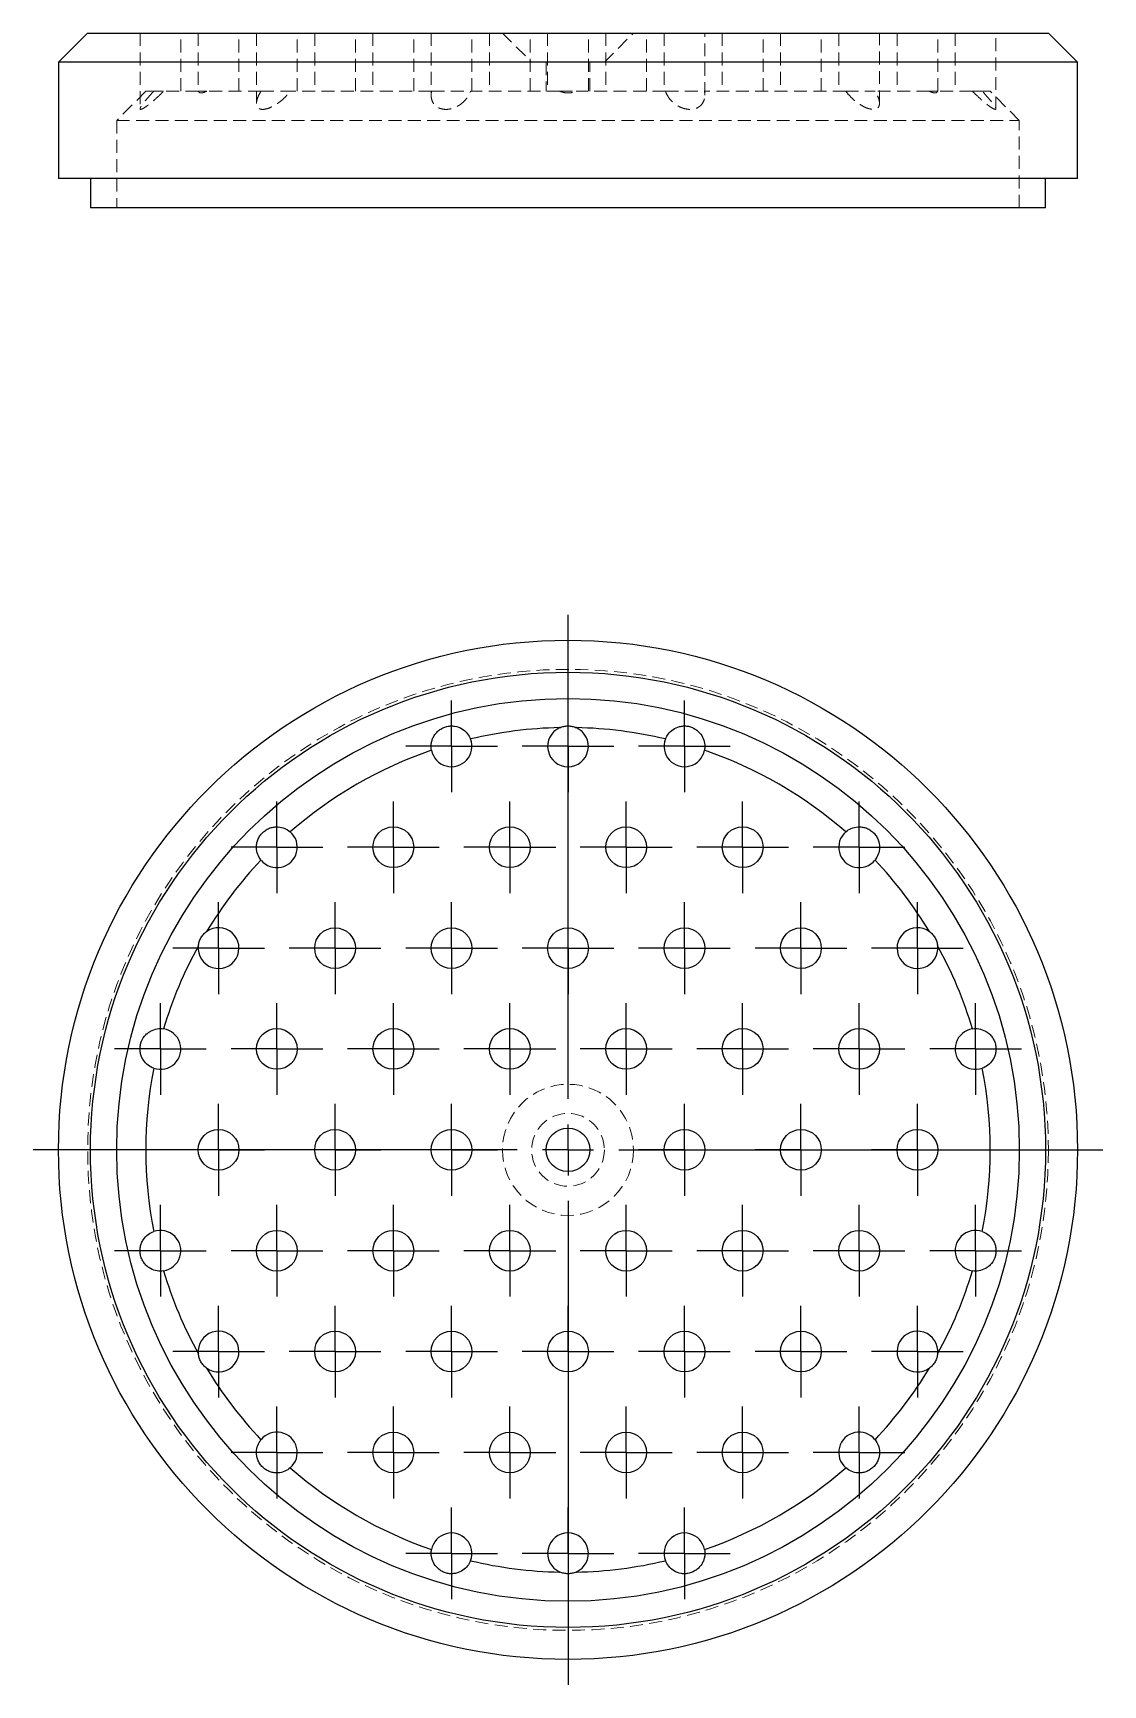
# Model space of a CAD drawing. Header units: millimetres. Extents: x 30 to 232, y 4 to 167.
# Drawn here: x 30.5 to 135.5, y 4.5 to 166.6 of the extents above; entities that cross this region are included whole.
import ezdxf

# ---------------------------------------------------------------- set-up
doc = ezdxf.new("R2010")
doc.units = ezdxf.units.MM
doc.linetypes.add('HIDDEN', pattern=[1.905, 1.27, -0.635])
doc.layers.add('10', color=7, linetype='Continuous')

# ---------------------------------------------------------------- blocks, each defined once
blk = doc.blocks.new('SW_CENTERMARKSYMBOL_0')
at = {"layer": '10', "color": 0}
for p, q in [((0, 5), (0, 52.5)), ((0, 0), (0, 2.5)), ((-5, 0), (-52.5, 0)), ((0, 0), (-2.5, 0)), ((0, 0), (0, -2.5)), ((0, 0), (2.5, 0)), ((5, 0), (52.5, 0)), ((0, -5), (0, -52.5))]:
    blk.add_line(p, q, dxfattribs=at)
blk = doc.blocks.new('SW_CENTERMARKSYMBOL_1')
at = {"layer": '10', "color": 0}
for p, q in [((0, 2.5), (0, 4.5)), ((0, 0), (0, 2.5)), ((-2.5, 0), (-4.5, 0)), ((0, 0), (-2.5, 0)), ((0, 0), (0, -2.5)), ((0, 0), (2.5, 0)), ((2.5, 0), (4.5, 0)), ((0, -2.5), (0, -4.5))]:
    blk.add_line(p, q, dxfattribs=at)
blk = doc.blocks.new('SW_CENTERMARKSYMBOL_2')
at = {"layer": '10', "color": 0}
for p, q in [((0, 2.5), (0, 4.5)), ((0, 0), (0, 2.5)), ((-2.5, 0), (-4.5, 0)), ((0, 0), (-2.5, 0)), ((0, 0), (0, -2.5)), ((0, 0), (2.5, 0)), ((2.5, 0), (4.5, 0)), ((0, -2.5), (0, -4.5))]:
    blk.add_line(p, q, dxfattribs=at)
blk = doc.blocks.new('SW_CENTERMARKSYMBOL_3')
at = {"layer": '10', "color": 0}
for p, q in [((0, 2.5), (0, 4.5)), ((0, 0), (0, 2.5)), ((-2.5, 0), (-4.5, 0)), ((0, 0), (-2.5, 0)), ((0, 0), (0, -2.5)), ((0, 0), (2.5, 0)), ((2.5, 0), (4.5, 0)), ((0, -2.5), (0, -4.5))]:
    blk.add_line(p, q, dxfattribs=at)
blk = doc.blocks.new('SW_CENTERMARKSYMBOL_4')
at = {"layer": '10', "color": 0}
for p, q in [((0, 2.5), (0, 4.5)), ((0, 0), (0, 2.5)), ((-2.5, 0), (-4.5, 0)), ((0, 0), (-2.5, 0)), ((0, 0), (0, -2.5)), ((0, 0), (2.5, 0)), ((2.5, 0), (4.5, 0)), ((0, -2.5), (0, -4.5))]:
    blk.add_line(p, q, dxfattribs=at)
blk = doc.blocks.new('SW_CENTERMARKSYMBOL_5')
at = {"layer": '10', "color": 0}
for p, q in [((0, 2.5), (0, 4.5)), ((0, 0), (0, 2.5)), ((-2.5, 0), (-4.5, 0)), ((0, 0), (-2.5, 0)), ((0, 0), (0, -2.5)), ((0, 0), (2.5, 0)), ((2.5, 0), (4.5, 0)), ((0, -2.5), (0, -4.5))]:
    blk.add_line(p, q, dxfattribs=at)
blk = doc.blocks.new('SW_CENTERMARKSYMBOL_6')
at = {"layer": '10', "color": 0}
for p, q in [((0, 2.5), (0, 4.5)), ((0, 0), (0, 2.5)), ((-2.5, 0), (-4.5, 0)), ((0, 0), (-2.5, 0)), ((0, 0), (0, -2.5)), ((0, 0), (2.5, 0)), ((2.5, 0), (4.5, 0)), ((0, -2.5), (0, -4.5))]:
    blk.add_line(p, q, dxfattribs=at)
blk = doc.blocks.new('SW_CENTERMARKSYMBOL_7')
at = {"layer": '10', "color": 0}
for p, q in [((0, 2.5), (0, 4.5)), ((0, 0), (0, 2.5)), ((-2.5, 0), (-4.5, 0)), ((0, 0), (-2.5, 0)), ((0, 0), (0, -2.5)), ((0, 0), (2.5, 0)), ((2.5, 0), (4.5, 0)), ((0, -2.5), (0, -4.5))]:
    blk.add_line(p, q, dxfattribs=at)
blk = doc.blocks.new('SW_CENTERMARKSYMBOL_8')
at = {"layer": '10', "color": 0}
for p, q in [((0, 2.5), (0, 4.5)), ((0, 0), (0, 2.5)), ((-2.5, 0), (-4.5, 0)), ((0, 0), (-2.5, 0)), ((0, 0), (0, -2.5)), ((0, 0), (2.5, 0)), ((2.5, 0), (4.5, 0)), ((0, -2.5), (0, -4.5))]:
    blk.add_line(p, q, dxfattribs=at)
blk = doc.blocks.new('SW_CENTERMARKSYMBOL_9')
at = {"layer": '10', "color": 0}
for p, q in [((0, 2.5), (0, 4.5)), ((0, 0), (0, 2.5)), ((-2.5, 0), (-4.5, 0)), ((0, 0), (-2.5, 0)), ((0, 0), (0, -2.5)), ((0, 0), (2.5, 0)), ((2.5, 0), (4.5, 0)), ((0, -2.5), (0, -4.5))]:
    blk.add_line(p, q, dxfattribs=at)
blk = doc.blocks.new('SW_CENTERMARKSYMBOL_10')
at = {"layer": '10', "color": 0}
for p, q in [((0, 2.5), (0, 4.5)), ((0, 0), (0, 2.5)), ((-2.5, 0), (-4.5, 0)), ((0, 0), (-2.5, 0)), ((0, 0), (0, -2.5)), ((0, 0), (2.5, 0)), ((2.5, 0), (4.5, 0)), ((0, -2.5), (0, -4.5))]:
    blk.add_line(p, q, dxfattribs=at)
blk = doc.blocks.new('SW_CENTERMARKSYMBOL_11')
at = {"layer": '10', "color": 0}
for p, q in [((0, 2.5), (0, 4.5)), ((0, 0), (0, 2.5)), ((-2.5, 0), (-4.5, 0)), ((0, 0), (-2.5, 0)), ((0, 0), (0, -2.5)), ((0, 0), (2.5, 0)), ((2.5, 0), (4.5, 0)), ((0, -2.5), (0, -4.5))]:
    blk.add_line(p, q, dxfattribs=at)
blk = doc.blocks.new('SW_CENTERMARKSYMBOL_12')
at = {"layer": '10', "color": 0}
for p, q in [((0, 2.5), (0, 4.5)), ((0, 0), (0, 2.5)), ((-2.5, 0), (-4.5, 0)), ((0, 0), (-2.5, 0)), ((0, 0), (0, -2.5)), ((0, 0), (2.5, 0)), ((2.5, 0), (4.5, 0)), ((0, -2.5), (0, -4.5))]:
    blk.add_line(p, q, dxfattribs=at)
blk = doc.blocks.new('SW_CENTERMARKSYMBOL_13')
at = {"layer": '10', "color": 0}
for p, q in [((0, 2.5), (0, 4.5)), ((0, 0), (0, 2.5)), ((-2.5, 0), (-4.5, 0)), ((0, 0), (-2.5, 0)), ((0, 0), (0, -2.5)), ((0, 0), (2.5, 0)), ((2.5, 0), (4.5, 0)), ((0, -2.5), (0, -4.5))]:
    blk.add_line(p, q, dxfattribs=at)
blk = doc.blocks.new('SW_CENTERMARKSYMBOL_14')
at = {"layer": '10', "color": 0}
for p, q in [((0, 2.5), (0, 4.5)), ((0, 0), (0, 2.5)), ((-2.5, 0), (-4.5, 0)), ((0, 0), (-2.5, 0)), ((0, 0), (0, -2.5)), ((0, 0), (2.5, 0)), ((2.5, 0), (4.5, 0)), ((0, -2.5), (0, -4.5))]:
    blk.add_line(p, q, dxfattribs=at)
blk = doc.blocks.new('SW_CENTERMARKSYMBOL_15')
at = {"layer": '10', "color": 0}
for p, q in [((0, 2.5), (0, 4.5)), ((0, 0), (0, 2.5)), ((-2.5, 0), (-4.5, 0)), ((0, 0), (-2.5, 0)), ((0, 0), (0, -2.5)), ((0, 0), (2.5, 0)), ((2.5, 0), (4.5, 0)), ((0, -2.5), (0, -4.5))]:
    blk.add_line(p, q, dxfattribs=at)
blk = doc.blocks.new('SW_CENTERMARKSYMBOL_16')
at = {"layer": '10', "color": 0}
for p, q in [((0, 2.5), (0, 4.5)), ((0, 0), (0, 2.5)), ((-2.5, 0), (-4.5, 0)), ((0, 0), (-2.5, 0)), ((0, 0), (0, -2.5)), ((0, 0), (2.5, 0)), ((2.5, 0), (4.5, 0)), ((0, -2.5), (0, -4.5))]:
    blk.add_line(p, q, dxfattribs=at)
blk = doc.blocks.new('SW_CENTERMARKSYMBOL_17')
at = {"layer": '10', "color": 0}
for p, q in [((0, 2.5), (0, 4.5)), ((0, 0), (0, 2.5)), ((-2.5, 0), (-4.5, 0)), ((0, 0), (-2.5, 0)), ((0, 0), (0, -2.5)), ((0, 0), (2.5, 0)), ((2.5, 0), (4.5, 0)), ((0, -2.5), (0, -4.5))]:
    blk.add_line(p, q, dxfattribs=at)
blk = doc.blocks.new('SW_CENTERMARKSYMBOL_18')
at = {"layer": '10', "color": 0}
for p, q in [((0, 2.5), (0, 4.5)), ((0, 0), (0, 2.5)), ((-2.5, 0), (-4.5, 0)), ((0, 0), (-2.5, 0)), ((0, 0), (0, -2.5)), ((0, 0), (2.5, 0)), ((2.5, 0), (4.5, 0)), ((0, -2.5), (0, -4.5))]:
    blk.add_line(p, q, dxfattribs=at)
blk = doc.blocks.new('SW_CENTERMARKSYMBOL_19')
at = {"layer": '10', "color": 0}
for p, q in [((0, 2.5), (0, 4.5)), ((0, 0), (0, 2.5)), ((-2.5, 0), (-4.5, 0)), ((0, 0), (-2.5, 0)), ((0, 0), (0, -2.5)), ((0, 0), (2.5, 0)), ((2.5, 0), (4.5, 0)), ((0, -2.5), (0, -4.5))]:
    blk.add_line(p, q, dxfattribs=at)
blk = doc.blocks.new('SW_CENTERMARKSYMBOL_20')
at = {"layer": '10', "color": 0}
for p, q in [((0, 2.5), (0, 4.5)), ((0, 0), (0, 2.5)), ((-2.5, 0), (-4.5, 0)), ((0, 0), (-2.5, 0)), ((0, 0), (0, -2.5)), ((0, 0), (2.5, 0)), ((2.5, 0), (4.5, 0)), ((0, -2.5), (0, -4.5))]:
    blk.add_line(p, q, dxfattribs=at)
blk = doc.blocks.new('SW_CENTERMARKSYMBOL_21')
at = {"layer": '10', "color": 0}
for p, q in [((0, 2.5), (0, 4.5)), ((0, 0), (0, 2.5)), ((-2.5, 0), (-4.5, 0)), ((0, 0), (-2.5, 0)), ((0, 0), (0, -2.5)), ((0, 0), (2.5, 0)), ((2.5, 0), (4.5, 0)), ((0, -2.5), (0, -4.5))]:
    blk.add_line(p, q, dxfattribs=at)
blk = doc.blocks.new('SW_CENTERMARKSYMBOL_22')
at = {"layer": '10', "color": 0}
for p, q in [((0, 2.5), (0, 4.5)), ((0, 0), (0, 2.5)), ((-2.5, 0), (-4.5, 0)), ((0, 0), (-2.5, 0)), ((0, 0), (0, -2.5)), ((0, 0), (2.5, 0)), ((2.5, 0), (4.5, 0)), ((0, -2.5), (0, -4.5))]:
    blk.add_line(p, q, dxfattribs=at)
blk = doc.blocks.new('SW_CENTERMARKSYMBOL_23')
at = {"layer": '10', "color": 0}
for p, q in [((0, 2.5), (0, 4.5)), ((0, 0), (0, 2.5)), ((-2.5, 0), (-4.5, 0)), ((0, 0), (-2.5, 0)), ((0, 0), (0, -2.5)), ((0, 0), (2.5, 0)), ((2.5, 0), (4.5, 0)), ((0, -2.5), (0, -4.5))]:
    blk.add_line(p, q, dxfattribs=at)
blk = doc.blocks.new('SW_CENTERMARKSYMBOL_24')
at = {"layer": '10', "color": 0}
for p, q in [((0, 2.5), (0, 4.5)), ((0, 0), (0, 2.5)), ((-2.5, 0), (-4.5, 0)), ((0, 0), (-2.5, 0)), ((0, 0), (0, -2.5)), ((0, 0), (2.5, 0)), ((2.5, 0), (4.5, 0)), ((0, -2.5), (0, -4.5))]:
    blk.add_line(p, q, dxfattribs=at)
blk = doc.blocks.new('SW_CENTERMARKSYMBOL_25')
at = {"layer": '10', "color": 0}
for p, q in [((0, 2.5), (0, 4.5)), ((0, 0), (0, 2.5)), ((-2.5, 0), (-4.5, 0)), ((0, 0), (-2.5, 0)), ((0, 0), (0, -2.5)), ((0, 0), (2.5, 0)), ((2.5, 0), (4.5, 0)), ((0, -2.5), (0, -4.5))]:
    blk.add_line(p, q, dxfattribs=at)
blk = doc.blocks.new('SW_CENTERMARKSYMBOL_26')
at = {"layer": '10', "color": 0}
for p, q in [((0, 2.5), (0, 4.5)), ((0, 0), (0, 2.5)), ((-2.5, 0), (-4.5, 0)), ((0, 0), (-2.5, 0)), ((0, 0), (0, -2.5)), ((0, 0), (2.5, 0)), ((2.5, 0), (4.5, 0)), ((0, -2.5), (0, -4.5))]:
    blk.add_line(p, q, dxfattribs=at)
blk = doc.blocks.new('SW_CENTERMARKSYMBOL_27')
at = {"layer": '10', "color": 0}
for p, q in [((0, 2.5), (0, 4.5)), ((0, 0), (0, 2.5)), ((-2.5, 0), (-4.5, 0)), ((0, 0), (-2.5, 0)), ((0, 0), (0, -2.5)), ((0, 0), (2.5, 0)), ((2.5, 0), (4.5, 0)), ((0, -2.5), (0, -4.5))]:
    blk.add_line(p, q, dxfattribs=at)
blk = doc.blocks.new('SW_CENTERMARKSYMBOL_28')
at = {"layer": '10', "color": 0}
for p, q in [((0, 2.5), (0, 4.5)), ((0, 0), (0, 2.5)), ((-2.5, 0), (-4.5, 0)), ((0, 0), (-2.5, 0)), ((0, 0), (0, -2.5)), ((0, 0), (2.5, 0)), ((2.5, 0), (4.5, 0)), ((0, -2.5), (0, -4.5))]:
    blk.add_line(p, q, dxfattribs=at)
blk = doc.blocks.new('SW_CENTERMARKSYMBOL_29')
at = {"layer": '10', "color": 0}
for p, q in [((0, 2.5), (0, 4.5)), ((0, 0), (0, 2.5)), ((-2.5, 0), (-4.5, 0)), ((0, 0), (-2.5, 0)), ((0, 0), (0, -2.5)), ((0, 0), (2.5, 0)), ((2.5, 0), (4.5, 0)), ((0, -2.5), (0, -4.5))]:
    blk.add_line(p, q, dxfattribs=at)
blk = doc.blocks.new('SW_CENTERMARKSYMBOL_30')
at = {"layer": '10', "color": 0}
for p, q in [((0, 2.5), (0, 4.5)), ((0, 0), (0, 2.5)), ((-2.5, 0), (-4.5, 0)), ((0, 0), (-2.5, 0)), ((0, 0), (0, -2.5)), ((0, 0), (2.5, 0)), ((2.5, 0), (4.5, 0)), ((0, -2.5), (0, -4.5))]:
    blk.add_line(p, q, dxfattribs=at)
blk = doc.blocks.new('SW_CENTERMARKSYMBOL_31')
at = {"layer": '10', "color": 0}
for p, q in [((0, 2.5), (0, 4.5)), ((0, 0), (0, 2.5)), ((-2.5, 0), (-4.5, 0)), ((0, 0), (-2.5, 0)), ((0, 0), (0, -2.5)), ((0, 0), (2.5, 0)), ((2.5, 0), (4.5, 0)), ((0, -2.5), (0, -4.5))]:
    blk.add_line(p, q, dxfattribs=at)
blk = doc.blocks.new('SW_CENTERMARKSYMBOL_32')
at = {"layer": '10', "color": 0}
for p, q in [((0, 2.5), (0, 4.5)), ((0, 0), (0, 2.5)), ((-2.5, 0), (-4.5, 0)), ((0, 0), (-2.5, 0)), ((0, 0), (0, -2.5)), ((0, 0), (2.5, 0)), ((2.5, 0), (4.5, 0)), ((0, -2.5), (0, -4.5))]:
    blk.add_line(p, q, dxfattribs=at)
blk = doc.blocks.new('SW_CENTERMARKSYMBOL_33')
at = {"layer": '10', "color": 0}
for p, q in [((0, 2.5), (0, 4.5)), ((0, 0), (0, 2.5)), ((-2.5, 0), (-4.5, 0)), ((0, 0), (-2.5, 0)), ((0, 0), (0, -2.5)), ((0, 0), (2.5, 0)), ((2.5, 0), (4.5, 0)), ((0, -2.5), (0, -4.5))]:
    blk.add_line(p, q, dxfattribs=at)
blk = doc.blocks.new('SW_CENTERMARKSYMBOL_34')
at = {"layer": '10', "color": 0}
for p, q in [((0, 2.5), (0, 4.5)), ((0, 0), (0, 2.5)), ((-2.5, 0), (-4.5, 0)), ((0, 0), (-2.5, 0)), ((0, 0), (0, -2.5)), ((0, 0), (2.5, 0)), ((2.5, 0), (4.5, 0)), ((0, -2.5), (0, -4.5))]:
    blk.add_line(p, q, dxfattribs=at)
blk = doc.blocks.new('SW_CENTERMARKSYMBOL_35')
at = {"layer": '10', "color": 0}
for p, q in [((0, 2.5), (0, 4.5)), ((0, 0), (0, 2.5)), ((-2.5, 0), (-4.5, 0)), ((0, 0), (-2.5, 0)), ((0, 0), (0, -2.5)), ((0, 0), (2.5, 0)), ((2.5, 0), (4.5, 0)), ((0, -2.5), (0, -4.5))]:
    blk.add_line(p, q, dxfattribs=at)
blk = doc.blocks.new('SW_CENTERMARKSYMBOL_36')
at = {"layer": '10', "color": 0}
for p, q in [((0, 2.5), (0, 4.5)), ((0, 0), (0, 2.5)), ((-2.5, 0), (-4.5, 0)), ((0, 0), (-2.5, 0)), ((0, 0), (0, -2.5)), ((0, 0), (2.5, 0)), ((2.5, 0), (4.5, 0)), ((0, -2.5), (0, -4.5))]:
    blk.add_line(p, q, dxfattribs=at)
blk = doc.blocks.new('SW_CENTERMARKSYMBOL_37')
at = {"layer": '10', "color": 0}
for p, q in [((0, 2.5), (0, 4.5)), ((0, 0), (0, 2.5)), ((-2.5, 0), (-4.5, 0)), ((0, 0), (-2.5, 0)), ((0, 0), (0, -2.5)), ((0, 0), (2.5, 0)), ((2.5, 0), (4.5, 0)), ((0, -2.5), (0, -4.5))]:
    blk.add_line(p, q, dxfattribs=at)
blk = doc.blocks.new('SW_CENTERMARKSYMBOL_38')
at = {"layer": '10', "color": 0}
for p, q in [((0, 2.5), (0, 4.5)), ((0, 0), (0, 2.5)), ((-2.5, 0), (-4.5, 0)), ((0, 0), (-2.5, 0)), ((0, 0), (0, -2.5)), ((0, 0), (2.5, 0)), ((2.5, 0), (4.5, 0)), ((0, -2.5), (0, -4.5))]:
    blk.add_line(p, q, dxfattribs=at)
blk = doc.blocks.new('SW_CENTERMARKSYMBOL_39')
at = {"layer": '10', "color": 0}
for p, q in [((0, 2.5), (0, 4.5)), ((0, 0), (0, 2.5)), ((-2.5, 0), (-4.5, 0)), ((0, 0), (-2.5, 0)), ((0, 0), (0, -2.5)), ((0, 0), (2.5, 0)), ((2.5, 0), (4.5, 0)), ((0, -2.5), (0, -4.5))]:
    blk.add_line(p, q, dxfattribs=at)
blk = doc.blocks.new('SW_CENTERMARKSYMBOL_40')
at = {"layer": '10', "color": 0}
for p, q in [((0, 2.5), (0, 4.5)), ((0, 0), (0, 2.5)), ((-2.5, 0), (-4.5, 0)), ((0, 0), (-2.5, 0)), ((0, 0), (0, -2.5)), ((0, 0), (2.5, 0)), ((2.5, 0), (4.5, 0)), ((0, -2.5), (0, -4.5))]:
    blk.add_line(p, q, dxfattribs=at)
blk = doc.blocks.new('SW_CENTERMARKSYMBOL_41')
at = {"layer": '10', "color": 0}
for p, q in [((0, 2.5), (0, 4.5)), ((0, 0), (0, 2.5)), ((-2.5, 0), (-4.5, 0)), ((0, 0), (-2.5, 0)), ((0, 0), (0, -2.5)), ((0, 0), (2.5, 0)), ((2.5, 0), (4.5, 0)), ((0, -2.5), (0, -4.5))]:
    blk.add_line(p, q, dxfattribs=at)
blk = doc.blocks.new('SW_CENTERMARKSYMBOL_42')
at = {"layer": '10', "color": 0}
for p, q in [((0, 2.5), (0, 4.5)), ((0, 0), (0, 2.5)), ((-2.5, 0), (-4.5, 0)), ((0, 0), (-2.5, 0)), ((0, 0), (0, -2.5)), ((0, 0), (2.5, 0)), ((2.5, 0), (4.5, 0)), ((0, -2.5), (0, -4.5))]:
    blk.add_line(p, q, dxfattribs=at)
blk = doc.blocks.new('SW_CENTERMARKSYMBOL_43')
at = {"layer": '10', "color": 0}
for p, q in [((0, 2.5), (0, 4.5)), ((0, 0), (0, 2.5)), ((-2.5, 0), (-4.5, 0)), ((0, 0), (-2.5, 0)), ((0, 0), (0, -2.5)), ((0, 0), (2.5, 0)), ((2.5, 0), (4.5, 0)), ((0, -2.5), (0, -4.5))]:
    blk.add_line(p, q, dxfattribs=at)
blk = doc.blocks.new('SW_CENTERMARKSYMBOL_44')
at = {"layer": '10', "color": 0}
for p, q in [((0, 2.5), (0, 4.5)), ((0, 0), (0, 2.5)), ((-2.5, 0), (-4.5, 0)), ((0, 0), (-2.5, 0)), ((0, 0), (0, -2.5)), ((0, 0), (2.5, 0)), ((2.5, 0), (4.5, 0)), ((0, -2.5), (0, -4.5))]:
    blk.add_line(p, q, dxfattribs=at)
blk = doc.blocks.new('SW_CENTERMARKSYMBOL_45')
at = {"layer": '10', "color": 0}
for p, q in [((0, 2.5), (0, 4.5)), ((0, 0), (0, 2.5)), ((-2.5, 0), (-4.5, 0)), ((0, 0), (-2.5, 0)), ((0, 0), (0, -2.5)), ((0, 0), (2.5, 0)), ((2.5, 0), (4.5, 0)), ((0, -2.5), (0, -4.5))]:
    blk.add_line(p, q, dxfattribs=at)
blk = doc.blocks.new('SW_CENTERMARKSYMBOL_46')
at = {"layer": '10', "color": 0}
for p, q in [((0, 2.5), (0, 4.5)), ((0, 0), (0, 2.5)), ((-2.5, 0), (-4.5, 0)), ((0, 0), (-2.5, 0)), ((0, 0), (0, -2.5)), ((0, 0), (2.5, 0)), ((2.5, 0), (4.5, 0)), ((0, -2.5), (0, -4.5))]:
    blk.add_line(p, q, dxfattribs=at)
blk = doc.blocks.new('SW_CENTERMARKSYMBOL_47')
at = {"layer": '10', "color": 0}
for p, q in [((0, 2.5), (0, 4.5)), ((0, 0), (0, 2.5)), ((-2.5, 0), (-4.5, 0)), ((0, 0), (-2.5, 0)), ((0, 0), (0, -2.5)), ((0, 0), (2.5, 0)), ((2.5, 0), (4.5, 0)), ((0, -2.5), (0, -4.5))]:
    blk.add_line(p, q, dxfattribs=at)
blk = doc.blocks.new('SW_CENTERMARKSYMBOL_48')
at = {"layer": '10', "color": 0}
for p, q in [((0, 2.5), (0, 4.5)), ((0, 0), (0, 2.5)), ((-2.5, 0), (-4.5, 0)), ((0, 0), (-2.5, 0)), ((0, 0), (0, -2.5)), ((0, 0), (2.5, 0)), ((2.5, 0), (4.5, 0)), ((0, -2.5), (0, -4.5))]:
    blk.add_line(p, q, dxfattribs=at)
blk = doc.blocks.new('SW_CENTERMARKSYMBOL_49')
at = {"layer": '10', "color": 0}
for p, q in [((0, 2.5), (0, 4.5)), ((0, 0), (0, 2.5)), ((-2.5, 0), (-4.5, 0)), ((0, 0), (-2.5, 0)), ((0, 0), (0, -2.5)), ((0, 0), (2.5, 0)), ((2.5, 0), (4.5, 0)), ((0, -2.5), (0, -4.5))]:
    blk.add_line(p, q, dxfattribs=at)
blk = doc.blocks.new('SW_CENTERMARKSYMBOL_50')
at = {"layer": '10', "color": 0}
for p, q in [((0, 2.5), (0, 4.5)), ((0, 0), (0, 2.5)), ((-2.5, 0), (-4.5, 0)), ((0, 0), (-2.5, 0)), ((0, 0), (0, -2.5)), ((0, 0), (2.5, 0)), ((2.5, 0), (4.5, 0)), ((0, -2.5), (0, -4.5))]:
    blk.add_line(p, q, dxfattribs=at)
blk = doc.blocks.new('SW_CENTERMARKSYMBOL_51')
at = {"layer": '10', "color": 0}
for p, q in [((0, 2.5), (0, 4.5)), ((0, 0), (0, 2.5)), ((-2.5, 0), (-4.5, 0)), ((0, 0), (-2.5, 0)), ((0, 0), (0, -2.5)), ((0, 0), (2.5, 0)), ((2.5, 0), (4.5, 0)), ((0, -2.5), (0, -4.5))]:
    blk.add_line(p, q, dxfattribs=at)
blk = doc.blocks.new('SW_CENTERMARKSYMBOL_52')
at = {"layer": '10', "color": 0}
for p, q in [((0, 2.5), (0, 4.5)), ((0, 0), (0, 2.5)), ((-2.5, 0), (-4.5, 0)), ((0, 0), (-2.5, 0)), ((0, 0), (0, -2.5)), ((0, 0), (2.5, 0)), ((2.5, 0), (4.5, 0)), ((0, -2.5), (0, -4.5))]:
    blk.add_line(p, q, dxfattribs=at)
blk = doc.blocks.new('SW_CENTERMARKSYMBOL_53')
at = {"layer": '10', "color": 0}
for p, q in [((0, 2.5), (0, 4.5)), ((0, 0), (0, 2.5)), ((-2.5, 0), (-4.5, 0)), ((0, 0), (-2.5, 0)), ((0, 0), (0, -2.5)), ((0, 0), (2.5, 0)), ((2.5, 0), (4.5, 0)), ((0, -2.5), (0, -4.5))]:
    blk.add_line(p, q, dxfattribs=at)
blk = doc.blocks.new('SW_CENTERMARKSYMBOL_54')
at = {"layer": '10', "color": 0}
for p, q in [((0, 2.5), (0, 4.5)), ((0, 0), (0, 2.5)), ((-2.5, 0), (-4.5, 0)), ((0, 0), (-2.5, 0)), ((0, 0), (0, -2.5)), ((0, 0), (2.5, 0)), ((2.5, 0), (4.5, 0)), ((0, -2.5), (0, -4.5))]:
    blk.add_line(p, q, dxfattribs=at)

msp = doc.modelspace()

# ---------------------------------------------------------------- linework, layer by layer
at = {"color": 7, "linetype": 'Continuous', "lineweight": 25}
for p, q in [((35.86, 166.57), (33, 163.71)), ((35.86, 166.57), (130.14, 166.57)), ((133, 163.71), (130.14, 166.57)), ((33, 163.71), (33, 152.29)), ((133, 163.71), (33, 163.71)), ((133, 152.29), (133, 163.71)), ((133, 152.29), (33, 152.29)), ((36.14, 152.29), (36.14, 149.43)), ((129.86, 149.43), (129.86, 152.29)), ((129.86, 149.43), (36.14, 149.43))]:
    msp.add_line(p, q, dxfattribs=at)
at = {"color": 7, "linetype": 'HIDDEN', "lineweight": 18}
for p, q in [((41, 166.57), (41, 159.08)), ((45, 160.86), (45, 166.57)), ((46.71, 166.57), (46.71, 160.86)), ((50.71, 160.86), (50.71, 166.57)), ((52.43, 166.57), (52.43, 159.67)), ((56.43, 160.86), (56.43, 166.57)), ((58.14, 166.57), (58.14, 160.86)), ((62.14, 160.86), (62.14, 166.57)), ((63.86, 166.57), (63.86, 160.86)), ((67.86, 160.86), (67.86, 166.57)), ((69.57, 166.57), (69.57, 160.48)), ((73.57, 160.86), (73.57, 166.57)), ((75.29, 166.57), (75.29, 160.86)), ((76.57, 166.57), (79.43, 163.71)), ((79.29, 160.86), (79.29, 166.57)), ((81, 166.57), (81, 160.86)), ((85, 160.86), (85, 166.57)), ((86.57, 163.71), (89.43, 166.57)), ((86.71, 166.57), (86.71, 160.86)), ((90.71, 160.86), (90.71, 166.57)), ((92.43, 166.57), (92.43, 160.86)), ((96.43, 160.48), (96.43, 166.57)), ((98.14, 166.57), (98.14, 160.86)), ((102.14, 160.86), (102.14, 166.57)), ((103.86, 166.57), (103.86, 160.86)), ((107.86, 160.86), (107.86, 166.57)), ((109.57, 166.57), (109.57, 160.86)), ((113.57, 159.67), (113.57, 166.57)), ((115.29, 166.57), (115.29, 160.86)), ((119.29, 160.86), (119.29, 166.57)), ((121, 166.57), (121, 160.86)), ((125, 159.08), (125, 166.57)), ((80.86, 163.71), (80.86, 160.86)), ((85.14, 160.86), (85.14, 163.71)), ((41.57, 160.86), (38.71, 158)), ((42.35, 160.86), (41.57, 160.86)), ((42.35, 160.86), (43.31, 160.86)), ((46.73, 160.86), (43.31, 160.86)), ((46.73, 160.86), (47.51, 160.86)), ((52.87, 160.86), (47.53, 160.86)), ((52.87, 160.86), (55.74, 160.86)), ((69.61, 160.86), (55.74, 160.86)), ((69.61, 160.86), (73.44, 160.86)), ((82.2, 160.86), (73.44, 160.86)), ((82.18, 160.86), (83.81, 160.86)), ((92.56, 160.86), (83.8, 160.86)), ((92.56, 160.86), (96.39, 160.86)), ((110.26, 160.86), (96.39, 160.86)), ((110.24, 160.86), (113.13, 160.86)), ((118.47, 160.86), (113.13, 160.86)), ((118.47, 160.86), (119.27, 160.86)), ((122.69, 160.86), (119.27, 160.86)), ((122.69, 160.86), (123.65, 160.86)), ((124.43, 160.86), (123.65, 160.86)), ((127.29, 158), (124.43, 160.86)), ((38.71, 158), (127.29, 158)), ((38.71, 158), (38.71, 149.43)), ((127.29, 149.43), (127.29, 158))]:
    msp.add_line(p, q, dxfattribs=at)
at = {"color": 7, "linetype": 'Continuous', "lineweight": 25}
for centre, radius in [((83, 57), 50), ((83, 57), 46.86), ((83, 57), 44.29), ((65.86, 86.69), 2), ((77.29, 86.69), 2), ((88.71, 86.69), 2), ((100.14, 86.69), 2), ((60.14, 76.79), 2), ((71.57, 76.79), 2), ((83, 76.79), 2), ((94.43, 76.79), 2), ((105.86, 76.79), 2), ((54.43, 66.9), 2), ((65.86, 66.9), 2), ((77.29, 66.9), 2), ((88.71, 66.9), 2), ((100.14, 66.9), 2), ((111.57, 66.9), 2), ((48.71, 57), 2), ((60.14, 57), 2), ((71.57, 57), 2), ((83, 57), 2.14), ((94.43, 57), 2), ((105.86, 57), 2), ((117.29, 57), 2), ((54.43, 47.1), 2), ((65.86, 47.1), 2), ((77.29, 47.1), 2), ((88.71, 47.1), 2), ((100.14, 47.1), 2), ((111.57, 47.1), 2), ((60.14, 37.21), 2), ((71.57, 37.21), 2), ((83, 37.21), 2), ((94.43, 37.21), 2), ((105.86, 37.21), 2), ((65.86, 27.31), 2), ((77.29, 27.31), 2), ((88.71, 27.31), 2), ((100.14, 27.31), 2)]:
    msp.add_circle(centre, radius, dxfattribs=at)
at = {"color": 7, "linetype": 'HIDDEN', "lineweight": 18}
for radius in [47.14, 6.43, 3.57]:
    msp.add_circle((83, 57), radius, dxfattribs=at)
at = {"color": 7, "linetype": 'Continuous', "lineweight": 25}
for centre, radius, start, end in [((71.57, 96.59), 2, 191.1015, 21.1028), ((83, 57), 41.43, 91.1128, 103.3456), ((83, 96.59), 2, 113.7214, 66.2786), ((83, 57), 41.43, 76.6544, 88.8872), ((94.43, 96.59), 2, 158.8972, 348.8985), ((83, 57), 41.43, 108.8587, 131.1413), ((83, 57), 41.43, 48.8587, 71.1413), ((54.43, 86.69), 2, 218.8972, 48.8985), ((111.57, 86.69), 2, 131.1015, 321.1028), ((83, 57), 41.43, 136.6544, 148.8872), ((83, 57), 41.43, 31.1128, 43.3456), ((48.71, 76.79), 2, 173.7214, 126.2786), ((117.29, 76.79), 2, 53.7214, 6.2786), ((83, 57), 41.43, 151.1128, 163.3456), ((83, 57), 41.43, 16.6544, 28.8872), ((43, 66.9), 2, 251.1015, 81.1028), ((123, 66.9), 2, 98.8972, 288.8985), ((83, 57), 41.43, 168.8587, 191.1413), ((83, 57), 41.43, 348.8587, 11.1413), ((43, 47.1), 2, 278.8972, 108.8985), ((123, 47.1), 2, 71.1015, 261.1028), ((83, 57), 41.43, 196.6544, 208.8872), ((83, 57), 41.43, 331.1128, 343.3456), ((48.71, 37.21), 2, 233.7214, 186.2786), ((117.29, 37.21), 2, 353.7214, 306.2786), ((83, 57), 41.43, 211.1128, 223.3456), ((83, 57), 41.43, 316.6544, 328.8872), ((54.43, 27.31), 2, 311.1015, 141.1028), ((111.57, 27.31), 2, 38.8972, 228.8985), ((83, 57), 41.43, 228.8587, 251.1413), ((83, 57), 41.43, 288.8587, 311.1413), ((71.57, 17.41), 2, 338.8972, 168.8985), ((83, 17.41), 2, 293.7214, 246.2786), ((94.43, 17.41), 2, 11.1015, 201.1028), ((83, 57), 41.43, 256.6544, 268.8872), ((83, 57), 41.43, 271.1128, 283.3456)]:
    msp.add_arc(centre, radius, start, end, dxfattribs=at)
at = {"color": 7, "linetype": 'HIDDEN', "lineweight": 18}
for points, knots in [([(42.35, 160.86), (42.15, 160.65), (41.97, 160.45), (41.62, 160.05), (41.46, 159.86), (41.26, 159.61), (41.2, 159.52), (41.1, 159.38), (41.06, 159.31), (41.01, 159.2), (41, 159.16), (41, 159.1), (41.02, 159.08), (41.13, 159.08), (41.27, 159.14), (41.52, 159.31), (41.62, 159.38), (41.82, 159.52), (41.92, 159.6), (42.24, 159.86), (42.45, 160.05), (42.89, 160.44), (43.1, 160.65), (43.31, 160.86)], [0, 0, 0, 0, 0.125, 0.125, 0.25, 0.25, 0.3125, 0.3125, 0.375, 0.375, 0.4375, 0.4375, 0.5, 0.5, 0.625, 0.625, 0.6875, 0.6875, 0.75, 0.75, 0.875, 0.875, 1, 1, 1, 1]), ([(46.73, 160.86), (46.74, 160.81), (46.77, 160.77), (46.85, 160.71), (46.91, 160.7), (47.05, 160.7), (47.14, 160.71), (47.32, 160.77), (47.42, 160.81), (47.53, 160.86)], [0, 0, 0, 0, 0.25, 0.25, 0.5, 0.5, 0.75, 0.75, 1, 1, 1, 1]), ([(52.87, 160.86), (52.74, 160.65), (52.63, 160.45), (52.48, 160.05), (52.43, 159.86), (52.43, 159.6), (52.44, 159.52), (52.48, 159.38), (52.52, 159.31), (52.61, 159.2), (52.68, 159.16), (52.84, 159.1), (52.93, 159.08), (53.15, 159.08), (53.27, 159.1), (53.51, 159.16), (53.64, 159.2), (53.9, 159.31), (54.03, 159.38), (54.29, 159.52), (54.41, 159.6), (54.78, 159.86), (55, 160.05), (55.4, 160.44), (55.58, 160.65), (55.74, 160.86)], [0, 0, 0, 0, 0.125, 0.125, 0.25, 0.25, 0.3125, 0.3125, 0.375, 0.375, 0.4375, 0.4375, 0.5, 0.5, 0.5625, 0.5625, 0.625, 0.625, 0.6875, 0.6875, 0.75, 0.75, 0.875, 0.875, 1, 1, 1, 1]), ([(69.61, 160.86), (69.57, 160.65), (69.56, 160.44), (69.6, 160.15), (69.62, 160.05), (69.69, 159.86), (69.73, 159.77), (69.84, 159.6), (69.91, 159.52), (70.07, 159.38), (70.16, 159.31), (70.37, 159.2), (70.48, 159.16), (70.74, 159.1), (70.87, 159.08), (71.16, 159.08), (71.3, 159.09), (71.59, 159.16), (71.74, 159.2), (72.15, 159.37), (72.39, 159.52), (72.8, 159.86), (72.97, 160.05), (73.26, 160.44), (73.36, 160.65), (73.44, 160.86)], [0, 0, 0, 0, 0.125, 0.125, 0.1875, 0.1875, 0.25, 0.25, 0.3125, 0.3125, 0.375, 0.375, 0.4375, 0.4375, 0.5, 0.5, 0.5625, 0.5625, 0.625, 0.625, 0.75, 0.75, 0.875, 0.875, 1, 1, 1, 1]), ([(82.2, 160.86), (82.32, 160.81), (82.45, 160.77), (82.72, 160.71), (82.86, 160.7), (83.14, 160.7), (83.28, 160.71), (83.55, 160.77), (83.68, 160.81), (83.8, 160.86)], [0, 0, 0, 0, 0.25, 0.25, 0.5, 0.5, 0.75, 0.75, 1, 1, 1, 1]), ([(92.56, 160.86), (92.63, 160.66), (92.73, 160.48), (92.97, 160.11), (93.13, 159.93), (93.49, 159.61), (93.7, 159.46), (94.06, 159.28), (94.19, 159.23), (94.45, 159.15), (94.58, 159.12), (94.85, 159.08), (94.98, 159.07), (95.24, 159.09), (95.36, 159.11), (95.59, 159.18), (95.69, 159.23), (95.88, 159.34), (95.96, 159.4), (96.17, 159.61), (96.27, 159.77), (96.4, 160.11), (96.43, 160.29), (96.43, 160.48)], [0, 0, 0, 0, 0.125, 0.125, 0.25, 0.25, 0.375, 0.375, 0.4375, 0.4375, 0.5, 0.5, 0.5625, 0.5625, 0.625, 0.625, 0.6875, 0.6875, 0.75, 0.75, 0.875, 0.875, 1, 1, 1, 1]), ([(110.26, 160.86), (110.42, 160.65), (110.59, 160.45), (111, 160.05), (111.22, 159.86), (111.58, 159.61), (111.71, 159.53), (111.96, 159.38), (112.09, 159.31), (112.35, 159.2), (112.48, 159.16), (112.73, 159.1), (112.85, 159.08), (113.06, 159.08), (113.16, 159.09), (113.32, 159.15), (113.38, 159.2), (113.53, 159.36), (113.57, 159.52), (113.57, 159.86), (113.52, 160.05), (113.37, 160.44), (113.26, 160.65), (113.13, 160.86)], [0, 0, 0, 0, 0.125, 0.125, 0.25, 0.25, 0.3125, 0.3125, 0.375, 0.375, 0.4375, 0.4375, 0.5, 0.5, 0.5625, 0.5625, 0.625, 0.625, 0.75, 0.75, 0.875, 0.875, 1, 1, 1, 1]), ([(118.47, 160.86), (118.58, 160.81), (118.68, 160.77), (118.86, 160.71), (118.95, 160.7), (119.09, 160.7), (119.15, 160.71), (119.23, 160.77), (119.26, 160.81), (119.27, 160.86)], [0, 0, 0, 0, 0.25, 0.25, 0.5, 0.5, 0.75, 0.75, 1, 1, 1, 1]), ([(122.69, 160.86), (122.9, 160.65), (123.11, 160.45), (123.54, 160.05), (123.76, 159.86), (124.08, 159.61), (124.18, 159.52), (124.38, 159.38), (124.47, 159.31), (124.64, 159.2), (124.72, 159.16), (124.85, 159.1), (124.9, 159.08), (124.98, 159.08), (125, 159.09), (125, 159.16), (124.99, 159.2), (124.94, 159.31), (124.9, 159.38), (124.8, 159.52), (124.74, 159.6), (124.54, 159.86), (124.39, 160.05), (124.04, 160.44), (123.85, 160.65), (123.65, 160.86)], [0, 0, 0, 0, 0.125, 0.125, 0.25, 0.25, 0.3125, 0.3125, 0.375, 0.375, 0.4375, 0.4375, 0.5, 0.5, 0.5625, 0.5625, 0.625, 0.625, 0.6875, 0.6875, 0.75, 0.75, 0.875, 0.875, 1, 1, 1, 1])]:
    msp.add_open_spline(points, degree=3, knots=knots, dxfattribs=at)
msp.add_open_spline([(96.43, 160.48), (96.43, 160.6), (96.42, 160.73), (96.39, 160.86)], degree=3, dxfattribs=at)
at = {"color": 7, "linetype": 'Continuous', "lineweight": 25}
for points, knots in [([(69.61, 96.2), (69.57, 96.41), (69.56, 96.63), (69.6, 96.95), (69.62, 97.06), (69.69, 97.28), (69.73, 97.39), (69.84, 97.61), (69.91, 97.71), (70.07, 97.91), (70.16, 98.01), (70.37, 98.19), (70.48, 98.27), (70.74, 98.41), (70.87, 98.47), (71.16, 98.55), (71.3, 98.58), (71.59, 98.59), (71.74, 98.59), (72.15, 98.53), (72.39, 98.43), (72.8, 98.18), (72.97, 98.03), (73.26, 97.69), (73.36, 97.51), (73.44, 97.31)], [0, 0, 0, 0, 0.125, 0.125, 0.1875, 0.1875, 0.25, 0.25, 0.3125, 0.3125, 0.375, 0.375, 0.4375, 0.4375, 0.5, 0.5, 0.5625, 0.5625, 0.625, 0.625, 0.75, 0.75, 0.875, 0.875, 1, 1, 1, 1]), ([(82.2, 98.42), (82.32, 98.47), (82.45, 98.52), (82.72, 98.57), (82.86, 98.59), (83.14, 98.59), (83.28, 98.57), (83.55, 98.52), (83.68, 98.47), (83.8, 98.42)], [0, 0, 0, 0, 0.25, 0.25, 0.5, 0.5, 0.75, 0.75, 1, 1, 1, 1]), ([(92.56, 97.31), (92.63, 97.49), (92.73, 97.66), (92.97, 97.98), (93.13, 98.12), (93.49, 98.37), (93.7, 98.47), (94.06, 98.56), (94.19, 98.58), (94.45, 98.59), (94.58, 98.59), (94.85, 98.55), (94.98, 98.52), (95.24, 98.42), (95.36, 98.36), (95.59, 98.22), (95.69, 98.14), (95.88, 97.97), (95.96, 97.88), (96.17, 97.6), (96.27, 97.4), (96.4, 96.99), (96.43, 96.79), (96.43, 96.59)], [0, 0, 0, 0, 0.125, 0.125, 0.25, 0.25, 0.375, 0.375, 0.4375, 0.4375, 0.5, 0.5, 0.5625, 0.5625, 0.625, 0.625, 0.6875, 0.6875, 0.75, 0.75, 0.875, 0.875, 1, 1, 1, 1]), ([(52.87, 85.44), (52.74, 85.6), (52.63, 85.78), (52.48, 86.19), (52.43, 86.42), (52.43, 86.78), (52.44, 86.91), (52.48, 87.16), (52.52, 87.29), (52.61, 87.55), (52.68, 87.67), (52.84, 87.92), (52.93, 88.03), (53.15, 88.23), (53.27, 88.33), (53.51, 88.48), (53.64, 88.54), (53.9, 88.63), (54.03, 88.66), (54.29, 88.69), (54.41, 88.7), (54.78, 88.68), (55, 88.62), (55.4, 88.45), (55.58, 88.34), (55.74, 88.2)], [0, 0, 0, 0, 0.125, 0.125, 0.25, 0.25, 0.3125, 0.3125, 0.375, 0.375, 0.4375, 0.4375, 0.5, 0.5, 0.5625, 0.5625, 0.625, 0.625, 0.6875, 0.6875, 0.75, 0.75, 0.875, 0.875, 1, 1, 1, 1]), ([(110.26, 88.2), (110.42, 88.34), (110.59, 88.45), (111, 88.62), (111.22, 88.68), (111.58, 88.7), (111.71, 88.69), (111.96, 88.66), (112.09, 88.63), (112.35, 88.54), (112.48, 88.48), (112.73, 88.33), (112.85, 88.24), (113.06, 88.04), (113.16, 87.92), (113.32, 87.68), (113.38, 87.55), (113.53, 87.17), (113.57, 86.91), (113.57, 86.42), (113.52, 86.2), (113.37, 85.79), (113.26, 85.6), (113.13, 85.44)], [0, 0, 0, 0, 0.125, 0.125, 0.25, 0.25, 0.3125, 0.3125, 0.375, 0.375, 0.4375, 0.4375, 0.5, 0.5, 0.5625, 0.5625, 0.625, 0.625, 0.75, 0.75, 0.875, 0.875, 1, 1, 1, 1]), ([(46.73, 77.01), (46.74, 77.15), (46.77, 77.28), (46.85, 77.54), (46.91, 77.67), (47.05, 77.92), (47.14, 78.03), (47.32, 78.24), (47.42, 78.33), (47.53, 78.41)], [0, 0, 0, 0, 0.25, 0.25, 0.5, 0.5, 0.75, 0.75, 1, 1, 1, 1]), ([(118.47, 78.41), (118.58, 78.33), (118.68, 78.24), (118.86, 78.03), (118.95, 77.92), (119.09, 77.67), (119.15, 77.54), (119.23, 77.28), (119.26, 77.15), (119.27, 77.01)], [0, 0, 0, 0, 0.25, 0.25, 0.5, 0.5, 0.75, 0.75, 1, 1, 1, 1]), ([(42.35, 65.01), (42.15, 65.07), (41.97, 65.17), (41.62, 65.44), (41.46, 65.6), (41.26, 65.91), (41.2, 66.02), (41.1, 66.25), (41.06, 66.38), (41.01, 66.65), (41, 66.79), (41, 67.09), (41.02, 67.23), (41.13, 67.67), (41.27, 67.93), (41.52, 68.25), (41.62, 68.35), (41.82, 68.51), (41.92, 68.58), (42.24, 68.76), (42.45, 68.83), (42.89, 68.91), (43.1, 68.91), (43.31, 68.87)], [0, 0, 0, 0, 0.125, 0.125, 0.25, 0.25, 0.3125, 0.3125, 0.375, 0.375, 0.4375, 0.4375, 0.5, 0.5, 0.625, 0.625, 0.6875, 0.6875, 0.75, 0.75, 0.875, 0.875, 1, 1, 1, 1]), ([(122.69, 68.87), (122.9, 68.91), (123.11, 68.91), (123.54, 68.84), (123.76, 68.76), (124.08, 68.59), (124.18, 68.52), (124.38, 68.35), (124.47, 68.26), (124.64, 68.04), (124.72, 67.92), (124.85, 67.67), (124.9, 67.52), (124.98, 67.24), (125, 67.09), (125, 66.8), (124.99, 66.66), (124.94, 66.39), (124.9, 66.26), (124.8, 66.02), (124.74, 65.91), (124.54, 65.6), (124.39, 65.44), (124.04, 65.17), (123.85, 65.07), (123.65, 65.01)], [0, 0, 0, 0, 0.125, 0.125, 0.25, 0.25, 0.3125, 0.3125, 0.375, 0.375, 0.4375, 0.4375, 0.5, 0.5, 0.5625, 0.5625, 0.625, 0.625, 0.6875, 0.6875, 0.75, 0.75, 0.875, 0.875, 1, 1, 1, 1]), ([(43.31, 45.13), (43.1, 45.09), (42.89, 45.09), (42.46, 45.16), (42.24, 45.24), (41.92, 45.41), (41.82, 45.48), (41.62, 45.65), (41.53, 45.74), (41.36, 45.96), (41.28, 46.08), (41.15, 46.33), (41.1, 46.48), (41.02, 46.76), (41, 46.91), (41, 47.2), (41.01, 47.34), (41.06, 47.61), (41.1, 47.74), (41.2, 47.98), (41.26, 48.09), (41.46, 48.4), (41.61, 48.56), (41.96, 48.83), (42.15, 48.93), (42.35, 48.99)], [0, 0, 0, 0, 0.125, 0.125, 0.25, 0.25, 0.3125, 0.3125, 0.375, 0.375, 0.4375, 0.4375, 0.5, 0.5, 0.5625, 0.5625, 0.625, 0.625, 0.6875, 0.6875, 0.75, 0.75, 0.875, 0.875, 1, 1, 1, 1]), ([(123.65, 48.99), (123.85, 48.93), (124.03, 48.83), (124.38, 48.56), (124.54, 48.4), (124.74, 48.09), (124.8, 47.98), (124.9, 47.75), (124.94, 47.62), (124.99, 47.35), (125, 47.21), (125, 46.91), (124.98, 46.77), (124.87, 46.33), (124.73, 46.07), (124.48, 45.75), (124.38, 45.65), (124.18, 45.49), (124.08, 45.42), (123.76, 45.24), (123.55, 45.17), (123.11, 45.09), (122.9, 45.09), (122.69, 45.13)], [0, 0, 0, 0, 0.125, 0.125, 0.25, 0.25, 0.3125, 0.3125, 0.375, 0.375, 0.4375, 0.4375, 0.5, 0.5, 0.625, 0.625, 0.6875, 0.6875, 0.75, 0.75, 0.875, 0.875, 1, 1, 1, 1]), ([(47.53, 35.59), (47.42, 35.67), (47.32, 35.76), (47.14, 35.97), (47.05, 36.08), (46.91, 36.33), (46.85, 36.46), (46.77, 36.72), (46.74, 36.85), (46.73, 36.99)], [0, 0, 0, 0, 0.25, 0.25, 0.5, 0.5, 0.75, 0.75, 1, 1, 1, 1]), ([(119.27, 36.99), (119.26, 36.85), (119.23, 36.72), (119.15, 36.46), (119.09, 36.33), (118.95, 36.08), (118.86, 35.97), (118.68, 35.76), (118.58, 35.67), (118.47, 35.59)], [0, 0, 0, 0, 0.25, 0.25, 0.5, 0.5, 0.75, 0.75, 1, 1, 1, 1]), ([(55.74, 25.8), (55.58, 25.66), (55.41, 25.55), (55, 25.38), (54.78, 25.32), (54.42, 25.3), (54.29, 25.31), (54.04, 25.34), (53.91, 25.37), (53.65, 25.46), (53.52, 25.52), (53.27, 25.67), (53.15, 25.76), (52.94, 25.96), (52.84, 26.08), (52.68, 26.32), (52.62, 26.45), (52.47, 26.83), (52.43, 27.09), (52.43, 27.58), (52.48, 27.8), (52.63, 28.21), (52.74, 28.4), (52.87, 28.56)], [0, 0, 0, 0, 0.125, 0.125, 0.25, 0.25, 0.3125, 0.3125, 0.375, 0.375, 0.4375, 0.4375, 0.5, 0.5, 0.5625, 0.5625, 0.625, 0.625, 0.75, 0.75, 0.875, 0.875, 1, 1, 1, 1]), ([(113.13, 28.56), (113.26, 28.4), (113.37, 28.22), (113.52, 27.81), (113.57, 27.58), (113.57, 27.22), (113.56, 27.09), (113.52, 26.84), (113.48, 26.71), (113.39, 26.45), (113.32, 26.33), (113.16, 26.08), (113.07, 25.97), (112.85, 25.77), (112.73, 25.67), (112.49, 25.52), (112.36, 25.46), (112.1, 25.37), (111.97, 25.34), (111.71, 25.31), (111.59, 25.3), (111.22, 25.32), (111, 25.38), (110.6, 25.55), (110.42, 25.66), (110.26, 25.8)], [0, 0, 0, 0, 0.125, 0.125, 0.25, 0.25, 0.3125, 0.3125, 0.375, 0.375, 0.4375, 0.4375, 0.5, 0.5, 0.5625, 0.5625, 0.625, 0.625, 0.6875, 0.6875, 0.75, 0.75, 0.875, 0.875, 1, 1, 1, 1]), ([(73.44, 16.69), (73.37, 16.51), (73.27, 16.34), (73.03, 16.02), (72.87, 15.88), (72.51, 15.63), (72.3, 15.53), (71.94, 15.44), (71.81, 15.42), (71.55, 15.41), (71.42, 15.41), (71.15, 15.45), (71.02, 15.48), (70.76, 15.58), (70.64, 15.64), (70.41, 15.78), (70.31, 15.86), (70.12, 16.03), (70.04, 16.12), (69.83, 16.4), (69.73, 16.6), (69.6, 17.01), (69.57, 17.21), (69.57, 17.41)], [0, 0, 0, 0, 0.125, 0.125, 0.25, 0.25, 0.375, 0.375, 0.4375, 0.4375, 0.5, 0.5, 0.5625, 0.5625, 0.625, 0.625, 0.6875, 0.6875, 0.75, 0.75, 0.875, 0.875, 1, 1, 1, 1]), ([(96.39, 17.8), (96.43, 17.59), (96.44, 17.37), (96.4, 17.05), (96.38, 16.94), (96.31, 16.72), (96.27, 16.61), (96.16, 16.39), (96.09, 16.29), (95.93, 16.09), (95.84, 15.99), (95.63, 15.81), (95.52, 15.73), (95.26, 15.59), (95.13, 15.53), (94.84, 15.45), (94.7, 15.42), (94.41, 15.41), (94.26, 15.41), (93.85, 15.47), (93.61, 15.57), (93.2, 15.82), (93.03, 15.97), (92.74, 16.31), (92.64, 16.49), (92.56, 16.69)], [0, 0, 0, 0, 0.125, 0.125, 0.1875, 0.1875, 0.25, 0.25, 0.3125, 0.3125, 0.375, 0.375, 0.4375, 0.4375, 0.5, 0.5, 0.5625, 0.5625, 0.625, 0.625, 0.75, 0.75, 0.875, 0.875, 1, 1, 1, 1]), ([(83.8, 15.58), (83.68, 15.53), (83.55, 15.48), (83.28, 15.43), (83.14, 15.41), (82.86, 15.41), (82.72, 15.43), (82.45, 15.48), (82.32, 15.53), (82.2, 15.58)], [0, 0, 0, 0, 0.25, 0.25, 0.5, 0.5, 0.75, 0.75, 1, 1, 1, 1])]:
    msp.add_open_spline(points, degree=3, knots=knots, dxfattribs=at)
for points in [[(96.43, 96.59), (96.43, 96.46), (96.42, 96.33), (96.39, 96.2)], [(69.57, 17.41), (69.57, 17.54), (69.58, 17.67), (69.61, 17.8)]]:
    msp.add_open_spline(points, degree=3, dxfattribs=at)

# ---------------------------------------------------------------- block references
at = {"layer": '10'}
for name, p in [('SW_CENTERMARKSYMBOL_0', (83, 57)), ('SW_CENTERMARKSYMBOL_17', (71.57, 96.59)), ('SW_CENTERMARKSYMBOL_4', (83, 96.59)), ('SW_CENTERMARKSYMBOL_3', (94.43, 96.59)), ('SW_CENTERMARKSYMBOL_11', (54.43, 86.69)), ('SW_CENTERMARKSYMBOL_52', (65.86, 86.69)), ('SW_CENTERMARKSYMBOL_46', (77.29, 86.69)), ('SW_CENTERMARKSYMBOL_30', (88.71, 86.69)), ('SW_CENTERMARKSYMBOL_22', (100.14, 86.69)), ('SW_CENTERMARKSYMBOL_8', (111.57, 86.69)), ('SW_CENTERMARKSYMBOL_10', (48.71, 76.79)), ('SW_CENTERMARKSYMBOL_48', (60.14, 76.79)), ('SW_CENTERMARKSYMBOL_41', (71.57, 76.79)), ('SW_CENTERMARKSYMBOL_45', (83, 76.79)), ('SW_CENTERMARKSYMBOL_29', (94.43, 76.79)), ('SW_CENTERMARKSYMBOL_23', (105.86, 76.79)), ('SW_CENTERMARKSYMBOL_7', (117.29, 76.79)), ('SW_CENTERMARKSYMBOL_15', (43, 66.9)), ('SW_CENTERMARKSYMBOL_32', (54.43, 66.9)), ('SW_CENTERMARKSYMBOL_49', (65.86, 66.9)), ('SW_CENTERMARKSYMBOL_42', (77.29, 66.9)), ('SW_CENTERMARKSYMBOL_25', (88.71, 66.9)), ('SW_CENTERMARKSYMBOL_19', (100.14, 66.9)), ('SW_CENTERMARKSYMBOL_24', (111.57, 66.9)), ('SW_CENTERMARKSYMBOL_6', (123, 66.9)), ('SW_CENTERMARKSYMBOL_37', (48.71, 57)), ('SW_CENTERMARKSYMBOL_33', (60.14, 57)), ('SW_CENTERMARKSYMBOL_50', (71.57, 57)), ('SW_CENTERMARKSYMBOL_26', (94.43, 57)), ('SW_CENTERMARKSYMBOL_20', (105.86, 57)), ('SW_CENTERMARKSYMBOL_31', (117.29, 57)), ('SW_CENTERMARKSYMBOL_1', (43, 47.1)), ('SW_CENTERMARKSYMBOL_38', (54.43, 47.1)), ('SW_CENTERMARKSYMBOL_34', (65.86, 47.1)), ('SW_CENTERMARKSYMBOL_51', (77.29, 47.1)), ('SW_CENTERMARKSYMBOL_43', (88.71, 47.1)), ('SW_CENTERMARKSYMBOL_27', (100.14, 47.1)), ('SW_CENTERMARKSYMBOL_21', (111.57, 47.1)), ('SW_CENTERMARKSYMBOL_9', (123, 47.1)), ('SW_CENTERMARKSYMBOL_13', (48.71, 37.21)), ('SW_CENTERMARKSYMBOL_39', (60.14, 37.21)), ('SW_CENTERMARKSYMBOL_36', (71.57, 37.21)), ('SW_CENTERMARKSYMBOL_54', (83, 37.21)), ('SW_CENTERMARKSYMBOL_44', (94.43, 37.21)), ('SW_CENTERMARKSYMBOL_28', (105.86, 37.21)), ('SW_CENTERMARKSYMBOL_2', (117.29, 37.21)), ('SW_CENTERMARKSYMBOL_14', (54.43, 27.31)), ('SW_CENTERMARKSYMBOL_40', (65.86, 27.31)), ('SW_CENTERMARKSYMBOL_35', (77.29, 27.31)), ('SW_CENTERMARKSYMBOL_53', (88.71, 27.31)), ('SW_CENTERMARKSYMBOL_47', (100.14, 27.31)), ('SW_CENTERMARKSYMBOL_5', (111.57, 27.31)), ('SW_CENTERMARKSYMBOL_16', (71.57, 17.41)), ('SW_CENTERMARKSYMBOL_12', (83, 17.41)), ('SW_CENTERMARKSYMBOL_18', (94.43, 17.41))]:
    msp.add_blockref(name, p, dxfattribs=at)

doc.saveas('drawing.dxf')
